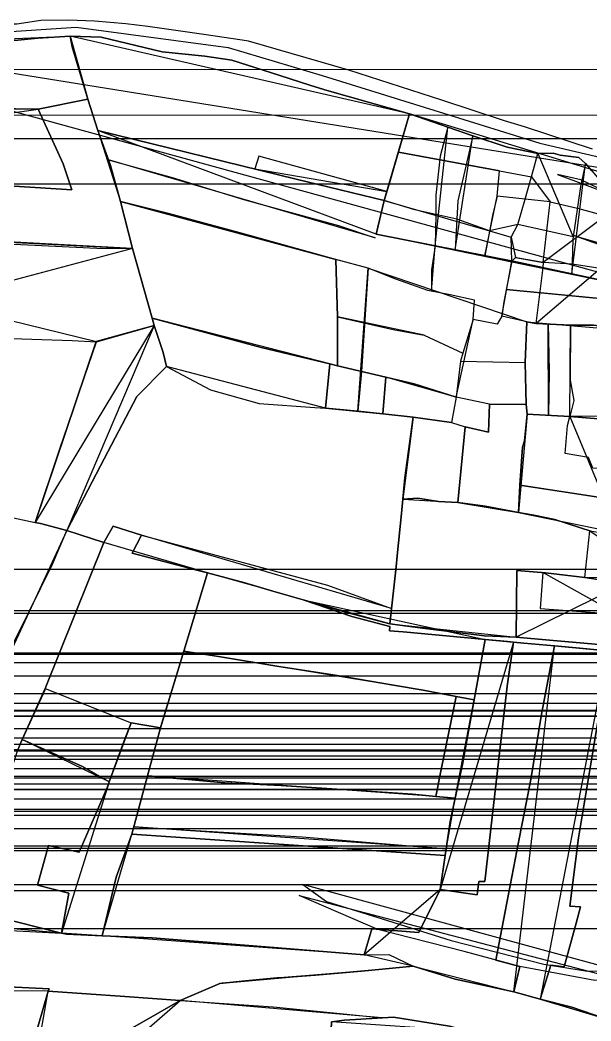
# Model space of a CAD drawing. Extents: x -6790 to 12600, y -1098 to 2171.
# Drawn here: x 418.3 to 516, y 659.3 to 830.6 of the extents above; entities that cross this region are included whole.
import ezdxf

# ---------------------------------------------------------------- set-up
doc = ezdxf.new("R2010")
doc.units = 0

msp = doc.modelspace()

# ---------------------------------------------------------------- linework, layer by layer
for points in [[(373.47, 826.95), (387.23, 826.64), (403.07, 827.71), (427.9, 829.38), (453.86, 825.89), (470, 821.13), (490.73, 814.65), (507.22, 809.5), (516.74, 807.29), (528.13, 802.74), (544.97, 798.32), (553.91, 794.07), (563.49, 787.32), (576.56, 777.3), (589.99, 767.39), (373.47, 826.95)], [(421.36, 815.34), (429.88, 817.08), (427.17, 826), (426.86, 827.86), (421.31, 827.51), (417.89, 827.15), (411.13, 826.89), (404.34, 826.38), (397.15, 825.36), (390.98, 825.11), (384.4, 824.79), (376.31, 824.28), (373.92, 824.46), (371.51, 825.48), (371.46, 825.41), (362.73, 816.19), (373.96, 815.9), (382.23, 816.17), (405.21, 815.45), (421.36, 815.34)], [(421.36, 815.34), (405.21, 815.45), (382.23, 816.17), (373.96, 815.9), (362.73, 816.19), (371.46, 825.41), (371.51, 825.48), (373.92, 824.46), (376.31, 824.28), (384.4, 824.79), (390.98, 825.11), (397.15, 825.36), (404.34, 826.38), (411.13, 826.89), (417.89, 827.15), (421.31, 827.51), (426.86, 827.86), (427.17, 826), (429.88, 817.08), (421.36, 815.34)], [(426.86, 827.86), (421.31, 827.51), (417.89, 827.15), (411.13, 826.89), (404.34, 826.38), (397.15, 825.36), (390.98, 825.11), (384.4, 824.79), (376.31, 824.28), (373.92, 824.46), (371.51, 825.48), (426.86, 827.86)], [(426.86, 827.86), (432.13, 827.67), (442.6, 825.17), (449.89, 824.42), (454.53, 823.76), (462.53, 821.17), (468.01, 819.4), (470.81, 818.55), (484.9, 814.53), (426.86, 827.86)], [(429.88, 817.08), (427.17, 826), (426.86, 827.86), (429.88, 817.08)], [(-7.84, 822.16), (734.7, 822.22), (734.7, -7.9), (-7.84, -7.97), (-7.84, 822.16)], [(421.36, 815.34), (425.68, 805.98), (427.15, 801.52), (410.04, 802.63), (390.63, 803.45), (376.39, 804.05), (352.38, 805.57), (348.88, 801.85), (344.76, 796.72), (337.67, 788.82), (330.25, 780.8), (328.04, 775.78), (344.63, 774.71), (359.97, 773.73), (369.88, 773.44), (379.06, 794.65), (437.54, 791.5), (435.48, 799.53), (433.78, 805.69), (431.58, 811.67), (429.88, 817.08), (421.36, 815.34)], [(352.38, 805.57), (376.39, 804.05), (390.63, 803.45), (410.04, 802.63), (427.15, 801.52), (425.68, 805.98), (421.36, 815.34), (429.88, 817.08), (431.58, 811.67), (433.78, 805.69), (435.48, 799.53), (437.54, 791.5), (378.62, 794.54), (369.88, 773.44), (359.97, 773.73), (344.63, 774.71), (328.04, 775.78), (330.25, 780.8), (337.67, 788.82), (344.76, 796.72), (348.88, 801.85), (352.38, 805.57)], [(421.36, 815.34), (425.68, 805.98), (427.15, 801.52), (410.04, 802.63), (390.63, 803.45), (376.39, 804.05), (352.38, 805.57), (362.73, 816.19), (373.96, 815.9), (382.23, 816.17), (405.21, 815.45), (421.36, 815.34)], [(352.38, 805.57), (362.73, 816.19), (373.96, 815.9), (382.23, 816.17), (405.21, 815.45), (421.36, 815.34), (425.68, 805.98), (427.15, 801.52), (410.04, 802.63), (390.63, 803.45), (376.39, 804.05), (352.38, 805.57)], [(362.73, 816.19), (373.96, 815.9), (382.23, 816.17), (405.21, 815.45), (421.36, 815.34), (362.73, 816.19)], [(593.71, 814.33), (0.06, 814.26), (0.06, -0.07), (593.71, 0), (593.71, 814.33)], [(421.36, 815.34), (425.68, 805.98), (427.15, 801.52), (410.04, 802.63), (390.63, 803.45), (376.39, 804.05), (352.38, 805.57), (421.36, 815.34)], [(484.9, 814.53), (481.49, 802.75), (480.56, 799.73), (484.9, 814.53)], [(484.9, 814.53), (491.5, 812.24), (495.74, 810.76), (501.61, 808.82), (506.86, 807.78), (509.48, 807.81), (510.72, 807.48), (513.87, 807.09), (515.03, 806.07), (516.12, 804.8), (517.11, 803.64), (519.91, 803.26), (525.56, 801.27), (531.1, 800.38), (484.9, 814.53)], [(491.5, 812.24), (490.17, 807.33), (489.42, 800.62), (489.43, 797.32), (489.3, 791.94), (491.5, 812.24)], [(431.58, 811.67), (465.55, 803.39), (480.56, 799.73), (479.2, 793.93), (431.58, 811.67)], [(435.48, 799.53), (433.78, 805.69), (431.58, 811.67), (435.48, 799.53)], [(495.74, 810.76), (493.16, 799.64), (492.73, 791.26), (495.74, 810.76)], [(-7.78, 810.3), (732.41, 810.3), (732.41, -7.78), (-7.78, -7.78), (-7.78, 810.3)], [(481.03, 801.24), (459.16, 807.28), (458.46, 805.12), (481.03, 801.24)], [(483.01, 808), (496.61, 805.5), (500.33, 804.78), (483.01, 808)], [(512.92, 793.47), (503.44, 795.58), (504.69, 799.95), (506.15, 805.04), (506.86, 807.78), (512.92, 793.47)], [(433.43, 806.66), (444.28, 803.64), (456.75, 799.82), (472.78, 795.42), (479.06, 793.31), (433.43, 806.66)], [(515.03, 806.07), (514.18, 802.11), (512.87, 793.09), (512.69, 787.15), (515.03, 806.07)], [(509, 799.5), (504.69, 799.95), (499.9, 800.44), (500.33, 804.78), (505.79, 803.77), (509, 799.5)], [(519.32, 800.78), (515.55, 802.61), (514.26, 803.24), (510.26, 804.15), (519.32, 800.78)], [(593.47, 802.52), (0, 802.52), (0, 0), (593.47, 0), (593.47, 802.52)], [(499.9, 800.44), (499.13, 797.15), (497.83, 790.25), (499.9, 800.44)], [(472.33, 789.61), (455.72, 794.24), (443.65, 797.5), (435.48, 799.53), (472.33, 789.61)], [(472.33, 789.61), (455.72, 794.24), (443.65, 797.5), (435.48, 799.53), (437.54, 791.5), (440.88, 779.56), (459.56, 774.56), (471.26, 771.76), (472.6, 771.44), (472.6, 779.8), (472.33, 789.61)], [(472.33, 789.61), (472.6, 779.8), (472.6, 771.44), (471.26, 771.76), (459.56, 774.56), (440.88, 779.56), (437.54, 791.5), (435.48, 799.53), (443.65, 797.5), (455.72, 794.24), (472.33, 789.61)], [(498.63, 794.52), (493, 796.5), (485.85, 798.13), (480.56, 799.73), (498.63, 794.52)], [(507.77, 789.11), (509, 799.5), (513.64, 798.4), (518.45, 797.11), (507.77, 789.11)], [(344.76, 796.72), (356.72, 796.08), (372.42, 795.24), (379.12, 794.54), (371.51, 777.32), (382.04, 776.89), (390.51, 776.95), (403.82, 776.36), (413.34, 776.19), (427.17, 775.72), (431.34, 775.53), (344.76, 796.72)], [(498.63, 794.52), (502.34, 793.44), (503.44, 795.58), (498.63, 794.52)], [(369.88, 773.44), (367.28, 767.94), (363.63, 760.22), (362.28, 756.41), (390.69, 750.75), (415.02, 745.82), (420.85, 744.61), (431.31, 775.58), (441.23, 778.33), (440.88, 779.56), (437.54, 791.5), (379.06, 794.65), (369.88, 773.44)], [(415.02, 745.82), (420.85, 744.61), (425.11, 757.21), (431.34, 775.53), (441.23, 778.33), (440.88, 779.56), (437.54, 791.5), (378.62, 794.54), (369.88, 773.44), (367.28, 767.94), (363.63, 760.22), (362.28, 756.41), (390.69, 750.75), (415.02, 745.82)], [(369.88, 773.44), (379.06, 794.65), (437.54, 791.5), (369.88, 773.44)], [(369.88, 773.44), (378.62, 794.54), (437.54, 791.5), (369.88, 773.44)], [(379.12, 794.54), (401.8, 792.96), (431.42, 791.55), (437.54, 791.5), (379.12, 794.54)], [(479.2, 793.93), (503.19, 789.2), (525.62, 784.38), (479.2, 793.93)], [(502.34, 793.44), (503.07, 789.96), (502.45, 789.34), (502.34, 793.44)], [(524.1, 790.5), (517.32, 792.2), (512.96, 793.73), (524.1, 790.5)], [(489.3, 791.94), (488.71, 787.85), (488.67, 784.2), (489.3, 791.94)], [(507.77, 789.11), (503.53, 789.87), (503.07, 789.96), (507.77, 789.11)], [(504.97, 778.95), (500.71, 779.91), (499.89, 778.52), (495.83, 779.34), (496.02, 782.64), (491.87, 783.59), (488.04, 784.32), (482.59, 786.27), (477.84, 788.13), (472.33, 789.61), (472.6, 779.8), (482.14, 777.61), (487.41, 776.64), (494.03, 773.6), (493.65, 772.22), (504.72, 771.96), (504.97, 778.95)], [(496.02, 782.64), (491.87, 783.59), (488.04, 784.32), (482.59, 786.27), (477.84, 788.13), (472.33, 789.61), (472.6, 779.8), (482.14, 777.61), (487.41, 776.64), (494.03, 773.6), (493.65, 772.22), (504.72, 771.96), (504.97, 778.95), (500.71, 779.91), (499.89, 778.52), (495.83, 779.34), (496.02, 782.64)], [(502.45, 789.34), (501.04, 782.35), (500.71, 779.91), (502.45, 789.34)], [(517.57, 788.07), (512.74, 788.8), (507.77, 789.11), (507.71, 788.22), (506.51, 778.68), (517.57, 788.07)], [(477.84, 788.13), (476.7, 770.46), (476.1, 763.63), (477.84, 788.13)], [(504.97, 778.95), (500.71, 779.91), (499.89, 778.52), (495.83, 779.34), (496.02, 782.64), (491.87, 783.59), (488.04, 784.32), (482.59, 786.27), (477.84, 788.13), (504.97, 778.95)], [(501.47, 784.48), (509.28, 783.71), (516.85, 782.99), (518.33, 783.27), (525.69, 782.15), (501.47, 784.48)], [(472.6, 779.8), (482.14, 777.61), (487.41, 776.64), (472.6, 779.8)], [(487.41, 776.64), (494.03, 773.6), (493.65, 772.22), (504.72, 771.96), (504.89, 764.78), (498.6, 764.86), (492.93, 766.04), (485.7, 768.32), (480.89, 769.47), (472.6, 771.44), (472.6, 779.8), (482.14, 777.61), (487.41, 776.64)], [(487.41, 776.64), (494.03, 773.6), (493.65, 772.22), (504.72, 771.96), (504.89, 764.78), (498.6, 764.86), (492.93, 766.04), (485.7, 768.32), (480.89, 769.47), (472.6, 771.44), (472.6, 779.8), (482.14, 777.61), (487.41, 776.64)], [(420.85, 744.61), (431.31, 775.58), (441.23, 778.33), (420.85, 744.61)], [(420.85, 744.61), (421.79, 744.4), (426.3, 743.21), (432.07, 754.28), (438.25, 766.16), (443.31, 771.29), (442.76, 773.67), (441.23, 778.33), (431.31, 775.58), (420.85, 744.61)], [(426.3, 743.21), (421.79, 744.4), (420.85, 744.61), (425.11, 757.21), (431.34, 775.53), (441.23, 778.33), (442.76, 773.67), (443.31, 771.29), (438.25, 766.16), (432.07, 754.28), (426.3, 743.21)], [(470.54, 764.18), (471.26, 771.76), (459.56, 774.56), (440.88, 779.56), (441.23, 778.33), (442.76, 773.67), (443.31, 771.29), (438.25, 766.16), (432.07, 754.28), (426.3, 743.21), (432.61, 741.19), (434.2, 743.94), (439.04, 742.41), (437.48, 739.36), (448.27, 736.5), (450.37, 735.95), (456.76, 734.26), (461.54, 732.86), (466.75, 731.34), (474.19, 729.18), (481.55, 727.22), (482.61, 737), (482.8, 738.88), (483.52, 746.15), (483.78, 748.59), (484.11, 752.26), (485.53, 762.65), (480.38, 763.21), (476.1, 763.63), (470.54, 764.18)], [(470.54, 764.18), (476.1, 763.63), (480.38, 763.21), (485.53, 762.65), (484.11, 752.26), (483.78, 748.59), (483.52, 746.15), (482.8, 738.88), (482.61, 737), (481.55, 727.22), (474.19, 729.18), (466.75, 731.34), (461.54, 732.86), (456.76, 734.26), (450.37, 735.95), (448.27, 736.5), (437.48, 739.36), (439.04, 742.41), (434.2, 743.94), (432.61, 741.19), (426.3, 743.21), (432.07, 754.28), (438.25, 766.16), (443.31, 771.29), (442.76, 773.67), (441.23, 778.33), (440.88, 779.56), (459.56, 774.56), (471.26, 771.76), (470.54, 764.18)], [(426.3, 743.21), (432.07, 754.28), (438.25, 766.16), (443.31, 771.29), (442.76, 773.67), (441.23, 778.33), (426.3, 743.21)], [(440.88, 779.56), (459.56, 774.56), (471.26, 771.76), (440.88, 779.56)], [(495.83, 779.34), (494.03, 773.6), (493.65, 772.22), (492.93, 766.04), (495.83, 779.34)], [(512.34, 762.73), (505.07, 763.12), (504.89, 764.78), (504.72, 771.96), (504.97, 778.95), (506.51, 778.68), (512.44, 778.39), (516.4, 778.38), (524.66, 777.37), (527.08, 777.07), (530.19, 769.39), (531.93, 762.82), (522.18, 761.94), (512.34, 762.73)], [(504.97, 778.95), (504.72, 771.96), (504.89, 764.78), (505.07, 763.12), (512.34, 762.73), (522.18, 761.94), (531.93, 762.82), (530.19, 769.39), (527.08, 777.07), (524.66, 777.37), (516.4, 778.38), (512.44, 778.39), (506.51, 778.68), (504.97, 778.95)], [(527.08, 777.07), (524.66, 777.37), (516.4, 778.38), (512.44, 778.39), (506.51, 778.68), (504.97, 778.95), (527.08, 777.07)], [(508.62, 778.58), (508.82, 770.48), (508.7, 762.93), (508.62, 778.58)], [(512.44, 778.39), (512.4, 768.97), (513.02, 765.5), (512.34, 762.73), (512.44, 778.39)], [(443.31, 771.29), (450.89, 767.28), (459.19, 764.95), (468.72, 764.29), (470.54, 764.18), (443.31, 771.29)], [(470.54, 764.18), (471.26, 771.76), (472.6, 771.44), (480.89, 769.47), (480.38, 763.21), (476.1, 763.63), (470.54, 764.18)], [(470.54, 764.18), (476.1, 763.63), (480.38, 763.21), (480.89, 769.47), (472.6, 771.44), (471.26, 771.76), (470.54, 764.18)], [(492.93, 766.04), (492.11, 761.7), (485.53, 762.65), (480.38, 763.21), (480.89, 769.47), (485.7, 768.32), (492.93, 766.04)], [(492.93, 766.04), (492.11, 761.7), (485.53, 762.65), (480.38, 763.21), (480.89, 769.47), (485.7, 768.32), (492.93, 766.04)], [(480.89, 769.47), (485.7, 768.32), (492.93, 766.04), (480.89, 769.47)], [(492.93, 766.04), (492.11, 761.7), (485.53, 762.65), (484.11, 752.26), (483.78, 748.59), (486.34, 748.73), (489.86, 748.2), (493.17, 748.03), (494.47, 760.96), (498.42, 760.08), (498.6, 764.86), (492.93, 766.04)], [(492.11, 761.7), (494.47, 760.96), (498.42, 760.08), (498.6, 764.86), (492.93, 766.04), (492.11, 761.7)], [(494.47, 760.96), (498.42, 760.08), (498.6, 764.86), (504.89, 764.78), (505.07, 763.12), (504.61, 758.57), (504.24, 757.5), (503.81, 750.99), (503.56, 746.3), (497.89, 747.39), (493.17, 748.03), (494.47, 760.96)], [(498.6, 764.86), (498.42, 760.08), (494.47, 760.96), (493.17, 748.03), (497.89, 747.39), (503.56, 746.3), (503.81, 750.99), (504.24, 757.5), (504.61, 758.57), (505.07, 763.12), (504.89, 764.78), (498.6, 764.86)], [(480.38, 763.21), (476.1, 763.63), (470.54, 764.18), (480.38, 763.21)], [(483.78, 748.59), (484.11, 752.26), (485.53, 762.65), (483.78, 748.59)], [(494.47, 760.96), (493.17, 748.03), (489.86, 748.2), (486.34, 748.73), (483.78, 748.59), (484.11, 752.26), (485.53, 762.65), (492.11, 761.7), (494.47, 760.96)], [(503.56, 746.3), (503.81, 750.99), (504.24, 757.5), (504.61, 758.57), (505.07, 763.12), (503.56, 746.3)], [(518.58, 747.78), (518.69, 748.95), (519.02, 750.39), (519.66, 753.65), (516.31, 753.88), (515.53, 755.7), (511.54, 756.4), (511.95, 761.2), (512.34, 762.73), (518.58, 747.78)], [(512.34, 762.73), (522.18, 761.94), (531.93, 762.82), (512.34, 762.73)], [(503.81, 750.99), (513.56, 749.5), (518.67, 748.72), (503.81, 750.99)], [(481.55, 727.22), (482.61, 737), (482.8, 738.88), (483.52, 746.15), (483.78, 748.59), (481.55, 727.22)], [(493.17, 748.03), (489.86, 748.2), (486.34, 748.73), (483.78, 748.59), (493.17, 748.03)], [(503.56, 746.3), (497.89, 747.39), (493.17, 748.03), (503.56, 746.3)], [(403.72, 712.17), (407.14, 721.94), (408.68, 727.76), (411.7, 737.48), (415.02, 745.82), (420.85, 744.61), (421.79, 744.4), (426.3, 743.21), (432.61, 741.19), (425.15, 722.59), (422.6, 716.18), (422.49, 715.9), (418.64, 707.46), (417.9, 705.65), (408.94, 705.92), (402.81, 704.65), (400.98, 704.27), (400.77, 704.2), (403.3, 710.94), (403.72, 712.17)], [(415.02, 745.82), (420.85, 744.61), (421.79, 744.4), (426.3, 743.21), (432.61, 741.19), (425.15, 722.59), (422.6, 716.18), (422.49, 715.9), (418.64, 707.46), (417.9, 705.65), (408.94, 705.92), (402.81, 704.65), (400.98, 704.27), (400.77, 704.2), (403.3, 710.94), (403.72, 712.17), (407.14, 721.94), (408.68, 727.76), (411.7, 737.48), (415.02, 745.82)], [(535.13, 739.83), (530.52, 740.82), (527.12, 741.4), (523.2, 741.91), (516.14, 743.08), (509.76, 745.09), (506.18, 745.84), (503.56, 746.3), (535.13, 739.83)], [(420.85, 744.61), (421.79, 744.4), (426.3, 743.21), (420.85, 744.61)], [(437.27, 710.3), (442.3, 709.43), (442.37, 709.68), (446.3, 722.56), (450.37, 735.95), (448.27, 736.5), (437.48, 739.36), (439.04, 742.41), (434.2, 743.94), (432.61, 741.19), (425.15, 722.59), (422.6, 716.18), (437.27, 710.3)], [(437.27, 710.3), (442.3, 709.43), (442.37, 709.68), (446.3, 722.56), (450.37, 735.95), (448.27, 736.5), (437.48, 739.36), (439.04, 742.41), (434.2, 743.94), (432.61, 741.19), (425.15, 722.59), (422.6, 716.18), (437.27, 710.3)], [(432.61, 741.19), (434.2, 743.94), (439.04, 742.41), (437.48, 739.36), (448.27, 736.5), (450.37, 735.95), (432.61, 741.19)], [(408.94, 705.92), (412.1, 712.94), (416.19, 722.02), (419.85, 729.38), (423.85, 737.45), (426.3, 743.21), (408.94, 705.92)], [(439.04, 742.41), (470.91, 733.84), (481.83, 729.85), (439.04, 742.41)], [(529.51, 734), (520.71, 735.1), (514.9, 735.15), (515.77, 743.19), (529.51, 734)], [(432.61, 741.19), (425.15, 722.59), (422.6, 716.18), (432.61, 741.19)], [(-7.08, 736.63), (1089.28, 736.63), (1089.28, -7.08), (-7.08, -7.08), (-7.08, 736.63)], [(446.3, 722.56), (452.21, 721.65), (462.58, 719.93), (472.19, 718.46), (482.18, 716.72), (487.26, 715.87), (492.9, 714.82), (496, 714.24), (497.89, 724.57), (494.28, 724.9), (483.86, 725.85), (481.5, 726.07), (481.54, 726.77), (475.06, 728.51), (466.75, 731.34), (461.54, 732.86), (456.76, 734.26), (450.37, 735.95), (446.3, 722.56)], [(496, 714.24), (492.9, 714.82), (487.26, 715.87), (482.18, 716.72), (472.19, 718.46), (462.58, 719.93), (452.21, 721.65), (446.3, 722.56), (450.37, 735.95), (456.76, 734.26), (461.54, 732.86), (466.75, 731.34), (475.06, 728.51), (481.54, 726.77), (481.5, 726.07), (483.86, 725.85), (494.28, 724.9), (497.89, 724.57), (496, 714.24)], [(450.37, 735.95), (456.76, 734.26), (461.54, 732.86), (450.37, 735.95)], [(503.17, 724.94), (503.26, 736.38), (508.19, 736), (514.9, 735.15), (521.77, 734.14), (503.17, 724.94)], [(521.77, 734.14), (520.53, 728.92), (521.76, 728.61), (520.64, 723.45), (508.89, 724.47), (503.17, 724.94), (503.26, 736.38), (508.19, 736), (514.9, 735.15), (521.77, 734.14)], [(520.64, 723.45), (508.89, 724.47), (503.17, 724.94), (503.26, 736.38), (508.19, 736), (514.9, 735.15), (521.77, 734.14), (520.53, 728.92), (521.76, 728.61), (520.64, 723.45)], [(507.75, 736.03), (507.26, 729.85), (520.53, 728.92), (507.75, 736.03)], [(466.75, 731.34), (474.19, 729.18), (481.55, 727.22), (466.75, 731.34)], [(497.89, 724.57), (494.28, 724.9), (483.86, 725.85), (481.5, 726.07), (481.54, 726.77), (475.06, 728.51), (466.75, 731.34), (497.89, 724.57)], [(-7, 729.06), (1082.8, 729.06), (1082.8, -7), (-7, -7), (-7, 729.06)], [(962.98, 0), (0, 0), (0, 729.55), (962.98, 729.55), (1082.21, 729.55), (1082.21, 684.35), (1082.21, 647.53), (1082.21, 629.33), (1082.21, 621.61), (1082.21, 608.99), (1082.21, 143.11), (1082.21, 79.56), (1082.21, 36.87), (1082.21, 0), (962.98, 0)], [(503.17, 724.94), (497.74, 725.21), (487.6, 726.45), (481.55, 727.22), (503.17, 724.94)], [(520.64, 723.45), (508.89, 724.47), (503.17, 724.94), (520.64, 723.45)], [(490.16, 681.78), (486.49, 674.39), (478.46, 675.03), (477.18, 670.61), (477.63, 670.57), (481.39, 670.62), (485.54, 668.62), (492.74, 666.44), (502.75, 664.26), (503.8, 668.57), (499.69, 669.69), (501.3, 678.01), (503.59, 689.86), (505.67, 700.6), (507.49, 711.81), (509.74, 723.48), (504.47, 723.96), (502.69, 724.13), (501.65, 716.6), (500.22, 704.15), (499.06, 694.14), (497.79, 683.11), (496.78, 683.15), (496.47, 680.86), (490.16, 681.78)], [(485.54, 668.62), (492.74, 666.44), (502.75, 664.26), (503.8, 668.57), (499.69, 669.69), (501.3, 678.01), (503.59, 689.86), (505.67, 700.6), (507.49, 711.81), (509.74, 723.48), (504.47, 723.96), (502.69, 724.13), (501.65, 716.6), (500.22, 704.15), (499.06, 694.14), (497.79, 683.11), (496.78, 683.15), (496.47, 680.86), (490.16, 681.78), (486.49, 674.39), (478.46, 675.03), (477.18, 670.61), (477.63, 670.57), (481.39, 670.62), (485.54, 668.62)], [(497.89, 724.57), (501.71, 724.22), (502.69, 724.13), (501.65, 716.6), (500.22, 704.15), (499.06, 694.14), (497.79, 683.11), (496.78, 683.15), (496.47, 680.86), (490.16, 681.78), (491.02, 687.6), (491.88, 693.41), (492.74, 697.42), (493.96, 703.15), (496, 714.24), (497.89, 724.57)], [(497.89, 724.57), (496, 714.24), (493.96, 703.15), (492.74, 697.42), (491.88, 693.41), (491.02, 687.6), (490.16, 681.78), (496.47, 680.86), (496.78, 683.15), (497.79, 683.11), (499.06, 694.14), (500.22, 704.15), (501.65, 716.6), (502.69, 724.13), (501.71, 724.22), (497.89, 724.57)], [(490.16, 681.78), (496.47, 680.86), (496.78, 683.15), (497.79, 683.11), (499.06, 694.14), (500.22, 704.15), (501.65, 716.6), (502.69, 724.13), (490.16, 681.78)], [(502.69, 724.13), (501.71, 724.22), (497.89, 724.57), (502.69, 724.13)], [(509.74, 723.48), (507.49, 711.81), (505.67, 700.6), (503.59, 689.86), (501.3, 678.01), (499.69, 669.69), (503.8, 668.57), (502.75, 664.26), (509.74, 723.48)], [(509.74, 723.48), (514.05, 723.09), (518.82, 722.65), (518.4, 718.13), (516.33, 705.65), (513.84, 690.59), (512.35, 678.9), (514.17, 678.82), (513.42, 676.03), (511.4, 668.54), (509.1, 668.79), (507.27, 662.98), (502.75, 664.26), (503.8, 668.57), (499.69, 669.69), (501.3, 678.01), (503.59, 689.86), (505.67, 700.6), (507.49, 711.81), (509.74, 723.48)], [(509.74, 723.48), (514.05, 723.09), (518.82, 722.65), (518.4, 718.13), (516.33, 705.65), (513.84, 690.59), (512.35, 678.9), (514.17, 678.82), (513.42, 676.03), (511.4, 668.54), (509.1, 668.79), (507.27, 662.98), (502.75, 664.26), (503.8, 668.57), (499.69, 669.69), (501.3, 678.01), (503.59, 689.86), (505.67, 700.6), (507.49, 711.81), (509.74, 723.48)], [(509.74, 723.48), (504.47, 723.96), (502.69, 724.13), (509.74, 723.48)], [(518.82, 722.65), (514.05, 723.09), (509.74, 723.48), (518.82, 722.65)], [(-6.94, 722.27), (1075.52, 722.27), (1075.52, -6.94), (-6.94, -6.94), (-6.94, 722.27)], [(-6.94, 722.27), (1075.52, 722.27), (1075.52, -6.94), (-6.94, -6.94), (-6.94, 722.27)], [(935.17, 0), (0, 0), (0, 722.06), (957.79, 722.06), (1075.8, 722.06), (1075.8, 677.32), (935.17, 0)], [(446.3, 722.56), (442.37, 709.68), (442.3, 709.43), (440.08, 701.21), (453.31, 700.04), (462.96, 699.59), (475.94, 698.71), (485.44, 698.06), (489.41, 697.71), (490.35, 702.32), (492.9, 714.82), (487.26, 715.87), (482.18, 716.72), (472.19, 718.46), (462.58, 719.93), (452.21, 721.65), (446.3, 722.56)], [(440.08, 701.21), (453.31, 700.04), (462.96, 699.59), (475.94, 698.71), (485.44, 698.06), (489.41, 697.71), (490.35, 702.32), (492.9, 714.82), (487.26, 715.87), (482.18, 716.72), (472.19, 718.46), (462.58, 719.93), (452.21, 721.65), (446.3, 722.56), (442.37, 709.68), (442.3, 709.43), (440.08, 701.21)], [(442.3, 709.43), (442.37, 709.68), (446.3, 722.56), (442.3, 709.43)], [(446.3, 722.56), (452.21, 721.65), (462.58, 719.93), (472.19, 718.46), (482.18, 716.72), (487.26, 715.87), (446.3, 722.56)], [(507.27, 662.98), (509.1, 668.79), (511.4, 668.54), (513.42, 676.03), (514.17, 678.82), (512.35, 678.9), (513.84, 690.59), (516.33, 705.65), (518.4, 718.13), (518.82, 722.65), (507.27, 662.98)], [(-6.92, 720.6), (1085.66, 720.6), (1085.66, -6.92), (-6.92, -6.92), (-6.92, 720.6)], [(-6.9, 718.36), (1069.9, 718.36), (1069.9, -6.9), (-6.9, -6.9), (-6.9, 718.36)], [(951.67, 0), (0, 0), (0, 715.33), (951.67, 715.33), (1068.58, 715.33), (1068.58, 671.01), (1068.58, 634.91), (1068.58, 617.06), (1068.58, 609.49), (1068.58, 597.12), (1068.58, 140.32), (1068.58, 78.01), (1068.58, 36.15), (1068.58, 0), (951.67, 0)], [(951.67, 0), (0, 0), (0, 715.33), (951.67, 715.33), (1068.58, 715.33), (1068.58, 671.01), (1068.58, 634.91), (1068.58, 617.06), (1068.58, 609.49), (1068.58, 597.12), (1068.58, 140.32), (1068.58, 78.01), (1068.58, 36.15), (1068.58, 0), (951.67, 0)], [(422.6, 716.18), (422.49, 715.9), (418.64, 707.46), (422.6, 716.18)], [(437.27, 710.3), (436.12, 707.2), (433.54, 700.2), (428.98, 702.8), (418.64, 707.46), (422.49, 715.9), (422.6, 716.18), (437.27, 710.3)], [(437.27, 710.3), (436.12, 707.2), (433.54, 700.2), (428.98, 702.8), (418.64, 707.46), (422.49, 715.9), (422.6, 716.18), (437.27, 710.3)], [(492.9, 714.82), (490.35, 702.32), (489.41, 697.71), (492.9, 714.82)], [(489.41, 697.71), (492.74, 697.42), (493.96, 703.15), (496, 714.24), (492.9, 714.82), (490.35, 702.32), (489.41, 697.71)], [(492.74, 697.42), (489.41, 697.71), (490.35, 702.32), (492.9, 714.82), (496, 714.24), (493.96, 703.15), (492.74, 697.42)], [(962.1, 0), (0, 0), (0, 713.68), (962.1, 713.68), (1078.73, 713.68), (1078.73, 669.46), (1078.73, 633.44), (1078.73, 615.64), (1078.73, 608.09), (1078.73, 595.74), (1078.73, 140), (1078.73, 77.83), (1078.73, 36.07), (1078.73, 0), (962.1, 0)], [(496, 714.24), (493.96, 703.15), (492.74, 697.42), (496, 714.24)], [(-6.84, 712.46), (1069.85, 712.46), (1069.85, -6.84), (-6.84, -6.84), (-6.84, 712.46)], [(-6.84, 712.33), (1068.74, 712.33), (1068.74, -6.84), (-6.84, -6.84), (-6.84, 712.33)], [(-6.84, 712.33), (1077.89, 712.33), (1077.89, -6.84), (-6.84, -6.84), (-6.84, 712.33)], [(-6.84, 711.5), (1057.72, 711.5), (1057.72, -6.84), (-6.84, -6.84), (-6.84, 711.5)], [(946.73, 0), (0, 0), (0, 711.46), (946.73, 711.46), (1063, 711.46), (1063, 667.37), (1063, 631.47), (1063, 613.72), (1063, 606.19), (1063, 593.88), (1063, 139.56), (1063, 77.59), (1063, 35.96), (1063, 0), (946.73, 0)], [(437.27, 710.3), (436.12, 707.2), (433.54, 700.2), (433.23, 699.36), (428.39, 688.15), (423.14, 689.3), (421.24, 682.51), (426.63, 681.14), (425.35, 674.32), (426.22, 674.11), (432.34, 673.86), (434.74, 683.87), (437.39, 691.22), (440.08, 701.21), (442.3, 709.43), (437.27, 710.3)], [(442.3, 709.43), (440.08, 701.21), (437.39, 691.22), (434.74, 683.87), (432.34, 673.86), (426.22, 674.11), (425.35, 674.32), (426.63, 681.14), (421.24, 682.51), (423.14, 689.3), (428.39, 688.15), (433.23, 699.36), (433.54, 700.2), (436.12, 707.2), (437.27, 710.3), (442.3, 709.43)], [(433.54, 700.2), (436.12, 707.2), (437.27, 710.3), (433.54, 700.2)], [(-6.81, 709.32), (1070.67, 709.32), (1070.67, -6.81), (-6.81, -6.81), (-6.81, 709.32)], [(-6.8, 707.71), (1080, 707.71), (1080, -6.8), (-6.8, -6.8), (-6.8, 707.71)], [(-6.79, 706.62), (1064.98, 706.62), (1064.98, -6.79), (-6.79, -6.79), (-6.79, 706.62)], [(433.54, 700.2), (433.23, 699.36), (428.39, 688.15), (423.14, 689.3), (421.24, 682.51), (426.63, 681.14), (425.35, 674.32), (413.96, 677.12), (409.15, 679.26), (412.45, 688.95), (417.9, 705.65), (418.64, 707.46), (428.98, 702.8), (433.54, 700.2)], [(418.64, 707.46), (428.98, 702.8), (433.54, 700.2), (433.23, 699.36), (428.39, 688.15), (423.14, 689.3), (421.24, 682.51), (426.63, 681.14), (425.35, 674.32), (413.96, 677.12), (409.15, 679.26), (412.45, 688.95), (417.9, 705.65), (418.64, 707.46)], [(418.64, 707.46), (428.98, 702.8), (433.54, 700.2), (418.64, 707.46)], [(-6.78, 705.66), (1074.19, 705.66), (1074.19, -6.78), (-6.78, -6.78), (-6.78, 705.66)], [(947.69, 0), (0, 0), (0, 705.61), (947.69, 705.61), (1063, 705.61), (1063, 661.89), (1063, 626.28), (1063, 608.68), (1063, 601.22), (1063, 589.01), (1063, 138.42), (1063, 76.95), (1063, 35.66), (1063, 0), (947.69, 0)], [(946.6, 0), (0, 0), (0, 705.49), (946.6, 705.49), (1061.9, 705.49), (1061.9, 661.78), (1061.9, 626.17), (1061.9, 608.57), (1061.9, 601.11), (1061.9, 588.9), (1061.9, 138.39), (1061.9, 76.94), (1061.9, 35.66), (1061.9, 0), (946.6, 0)], [(955.75, 0), (0, 0), (0, 705.49), (955.75, 705.49), (1071.04, 705.49), (1071.04, 661.78), (1071.04, 626.17), (1071.04, 608.57), (1071.04, 601.11), (1071.04, 588.9), (1071.04, 138.39), (1071.04, 76.94), (1071.04, 35.66), (1071.04, 0), (955.75, 0)], [(935.72, 0), (0, 0), (0, 704.66), (935.72, 704.66), (1050.88, 704.66), (1050.88, 661), (1050.88, 625.44), (1050.88, 607.86), (1050.88, 600.41), (1050.88, 588.21), (1050.88, 138.23), (1050.88, 76.85), (1050.88, 35.61), (1050.88, 0), (935.72, 0)], [(-6.76, 704.06), (1073.61, 704.06), (1073.61, -6.76), (-6.76, -6.76), (-6.76, 704.06)], [(-6.74, 701.17), (1064.32, 701.17), (1064.32, -6.74), (-6.74, -6.74), (-6.74, 701.17)], [(949.05, 0), (0, 0), (0, 702.5), (949.05, 702.5), (1063.86, 702.5), (1063.86, 658.98), (1063.86, 623.52), (1063.86, 605.99), (1063.86, 598.57), (1063.86, 586.41), (1063.86, 137.81), (1063.86, 76.61), (1063.86, 35.51), (1063.86, 0), (949.05, 0)], [(958.65, 0), (0, 0), (0, 700.91), (958.65, 700.91), (1073.2, 700.91), (1073.2, 657.49), (1073.2, 622.11), (1073.2, 604.63), (1073.2, 597.21), (1073.2, 585.09), (1073.2, 137.49), (1073.2, 76.44), (1073.2, 35.43), (1073.2, 0), (958.65, 0)], [(437.39, 691.22), (440.08, 701.21), (453.31, 700.04), (462.96, 699.59), (475.94, 698.71), (485.44, 698.06), (489.41, 697.71), (492.74, 697.42), (491.88, 693.41), (491.02, 687.6), (470.94, 688.95), (444.07, 690.77), (437.39, 691.22)], [(437.39, 691.22), (444.07, 690.77), (470.94, 688.95), (491.02, 687.6), (491.88, 693.41), (492.74, 697.42), (489.41, 697.71), (485.44, 698.06), (475.94, 698.71), (462.96, 699.59), (453.31, 700.04), (440.08, 701.21), (437.39, 691.22)], [(440.08, 701.21), (453.31, 700.04), (462.96, 699.59), (475.94, 698.71), (485.44, 698.06), (489.41, 697.71), (440.08, 701.21)], [(943.82, 0), (0, 0), (0, 699.83), (943.82, 699.83), (1058.2, 699.83), (1058.2, 656.47), (1058.2, 621.15), (1058.2, 603.69), (1058.2, 596.29), (1058.2, 584.18), (1058.2, 137.28), (1058.2, 76.32), (1058.2, 35.37), (1058.2, 0), (943.82, 0)], [(425.35, 674.32), (426.63, 681.14), (421.24, 682.51), (423.14, 689.3), (428.39, 688.15), (433.23, 699.36), (433.54, 700.2), (425.35, 674.32)], [(-6.71, 698.93), (1023.67, 698.93), (1023.67, -6.71), (-6.71, -6.71), (-6.71, 698.93)], [(953.19, 0), (0, 0), (0, 698.88), (953.19, 698.88), (1067.41, 698.88), (1067.41, 655.58), (1067.41, 620.31), (1067.41, 602.87), (1067.41, 595.48), (1067.41, 583.39), (1067.41, 137.1), (1067.41, 76.22), (1067.41, 35.32), (1067.41, 0), (953.19, 0)], [(492.74, 697.42), (491.88, 693.41), (491.02, 687.6), (492.74, 697.42)], [(952.89, 0), (0, 0), (0, 697.29), (952.89, 697.29), (1066.84, 697.29), (1066.84, 654.09), (1066.84, 618.9), (1066.84, 601.5), (1066.84, 594.13), (1066.84, 582.06), (1066.84, 136.78), (1066.84, 76.05), (1066.84, 35.24), (1066.84, 0), (952.89, 0)], [(-6.68, 695.53), (1050.8, 695.53), (1050.8, -6.68), (-6.68, -6.68), (-6.68, 695.53)], [(-6.68, 695.15), (1058.21, 695.15), (1058.21, -6.68), (-6.68, -6.68), (-6.68, 695.15)], [(944.1, 694.44), (0, 694.44), (0, 0), (944.1, 0), (944.1, 694.44)], [(437.73, 692.49), (466.56, 690.76), (491.19, 688.75), (437.73, 692.49)], [(903.83, 0), (0, 0), (0, 692.21), (903.83, 692.21), (1016.96, 692.21), (1016.96, 649.33), (1016.96, 614.39), (1016.96, 597.12), (1016.96, 589.8), (1016.96, 577.82), (1016.96, 135.79), (1016.96, 75.49), (1016.96, 34.99), (1016.96, 0), (903.83, 0)], [(437.39, 691.22), (434.74, 683.87), (432.34, 673.86), (437.39, 691.22)], [(437.39, 691.22), (444.07, 690.77), (470.94, 688.95), (491.02, 687.6), (490.16, 681.78), (486.49, 674.39), (478.46, 675.03), (477.18, 670.61), (460.3, 671.96), (440.87, 673.51), (432.34, 673.86), (434.74, 683.87), (437.39, 691.22)], [(432.34, 673.86), (434.74, 683.87), (437.39, 691.22), (444.07, 690.77), (470.94, 688.95), (491.02, 687.6), (490.16, 681.78), (486.49, 674.39), (478.46, 675.03), (477.18, 670.61), (460.3, 671.96), (440.87, 673.51), (432.34, 673.86)], [(491.02, 687.6), (470.94, 688.95), (444.07, 690.77), (437.39, 691.22), (491.02, 687.6)], [(-6.62, 689.25), (1050.92, 689.25), (1050.92, -6.62), (-6.62, -6.62), (-6.62, 689.25)], [(931.54, 0), (0, 0), (0, 688.85), (931.54, 688.85), (1044.12, 688.85), (1044.12, 646.17), (1044.12, 611.4), (1044.12, 594.22), (1044.12, 586.93), (1044.12, 575.01), (1044.12, 135.13), (1044.12, 75.12), (1044.12, 34.82), (1044.12, 0), (931.54, 0)], [(939.02, 0), (0, 0), (0, 688.47), (939.02, 688.47), (1051.54, 688.47), (1051.54, 645.81), (1051.54, 611.07), (1051.54, 593.89), (1051.54, 586.61), (1051.54, 574.7), (1051.54, 135.05), (1051.54, 75.08), (1051.54, 34.8), (1051.54, 0), (939.02, 0)], [(932.74, 0), (0, 0), (0, 682.63), (932.74, 682.63), (1044.3, 682.63), (1044.3, 640.33), (1044.3, 605.88), (1044.3, 588.85), (1044.3, 581.63), (1044.3, 569.82), (1044.3, 133.91), (1044.3, 74.45), (1044.3, 34.5), (1044.3, 0), (932.74, 0)], [(466.66, 682.61), (470.74, 679.74), (481.17, 676.44), (492.02, 673.01), (507.89, 668.97), (515.01, 667.83), (521.18, 667.76), (466.66, 682.61)], [(-6.55, 681.62), (1064.05, 681.62), (1064.05, -6.55), (-6.55, -6.55), (-6.55, 681.62)], [(520.81, 666.42), (516.65, 666.21), (503.8, 668.57), (494.3, 671.16), (479.52, 674.94), (466.06, 680.76), (520.81, 666.42)], [(477.18, 670.61), (478.46, 675.03), (486.49, 674.39), (490.16, 681.78), (477.18, 670.61)], [(413.3, 675.39), (414.4, 674.87), (425.35, 674.32), (413.3, 675.39)], [(947.17, 0), (0, 0), (0, 675.07), (947.17, 675.07), (1057.5, 675.07), (1057.5, 633.24), (1057.5, 599.17), (1057.5, 582.33), (1057.5, 575.19), (1057.5, 563.51), (1057.5, 132.42), (1057.5, 73.62), (1057.5, 34.12), (1057.5, 0), (947.17, 0)], [(425.35, 674.32), (426.22, 674.11), (432.34, 673.86), (425.35, 674.32)], [(432.34, 673.86), (440.87, 673.51), (460.3, 671.96), (477.18, 670.61), (432.34, 673.86)], [(477.18, 670.61), (477.63, 670.57), (481.39, 670.62), (485.54, 668.62), (477.18, 670.61)], [(485.53, 668.62), (476.73, 667.79), (468.49, 667.09), (462.65, 666.67), (455.41, 665.98), (452.87, 665.74), (485.53, 668.62)], [(502.75, 664.26), (492.74, 666.44), (485.54, 668.62), (502.75, 664.26)], [(423.11, 664.34), (423.23, 664.75), (409.28, 665.45), (408.91, 664.49), (402.77, 648.53), (399.76, 641.25), (399.03, 639.49), (407.1, 636.29), (413.43, 633.79), (418.72, 639.26), (416.22, 641.8), (418.82, 649.55), (423.11, 664.34)], [(409.28, 665.45), (423.23, 664.75), (423.11, 664.34), (418.82, 649.55), (416.22, 641.8), (418.72, 639.26), (413.43, 633.79), (407.1, 636.29), (399.03, 639.49), (399.76, 641.25), (402.77, 648.53), (408.91, 664.49), (409.28, 665.45)], [(408.91, 664.49), (409.28, 665.45), (423.23, 664.75), (423.11, 664.34), (408.91, 664.49)], [(423.11, 664.34), (418.82, 649.55), (416.22, 641.8), (418.72, 639.26), (423.11, 664.34)], [(423.11, 664.34), (436.21, 663.43), (445.67, 662.77), (438.72, 658.79), (431.44, 654.66), (427.13, 649.02), (421.23, 642.27), (418.72, 639.26), (416.22, 641.8), (418.82, 649.55), (423.11, 664.34)], [(423.11, 664.34), (418.82, 649.55), (416.22, 641.8), (418.72, 639.26), (421.23, 642.27), (427.13, 649.02), (431.44, 654.66), (438.72, 658.79), (445.67, 662.77), (436.21, 663.43), (423.11, 664.34)], [(423.11, 664.34), (436.21, 663.43), (445.67, 662.77), (423.11, 664.34)], [(445.67, 662.77), (438.72, 658.79), (431.44, 654.66), (427.13, 649.02), (421.23, 642.27), (418.72, 639.26), (445.67, 662.77)], [(445.67, 662.77), (461.57, 661.66), (473.64, 660.51), (480.22, 659.82), (445.67, 662.77)], [(518.36, 659.7), (512.67, 661.63), (507.27, 662.98), (518.36, 659.7)], [(494.34, 628.81), (494.61, 639.34), (494.67, 649.38), (495, 657.52), (491.77, 658.38), (482.2, 659.94), (473.78, 659.41), (471.55, 659.11), (471.35, 653.73), (471.43, 644.8), (471.54, 632.47), (471.36, 620.22), (477.21, 620.66), (479.59, 620.1), (494.22, 624.26), (494.34, 628.81)], [(494.34, 628.81), (494.22, 624.26), (479.59, 620.1), (477.21, 620.66), (471.36, 620.22), (471.54, 632.47), (471.43, 644.8), (471.35, 653.73), (471.55, 659.11), (473.78, 659.41), (482.2, 659.94), (491.77, 658.38), (495, 657.52), (494.67, 649.38), (494.61, 639.34), (494.34, 628.81)], [(471.55, 659.11), (473.78, 659.41), (482.2, 659.94), (491.77, 658.38), (495, 657.52), (471.55, 659.11)]]:
    msp.add_lwpolyline(points, close=True)
for points in [[(516.22, 808.48), (504.59, 812.34), (501.19, 813.35), (490.43, 816.88), (474.54, 822.03), (457.37, 827), (456.29, 827.16), (449.74, 828.15), (440.14, 829.48), (436.39, 829.95), (431.03, 830.43), (426.54, 830.61), (421.81, 830.53), (417.73, 829.9), (416.43, 829.88), (413.36, 829.83), (409.31, 829.62), (403.26, 829.2), (395.88, 828.89), (388.22, 828.2), (385.23, 828.02), (380.98, 828.11), (373.83, 828.5), (533.08, 802.87)], [(516.22, 808.48), (504.59, 812.34), (501.19, 813.35), (490.43, 816.88), (474.54, 822.03), (457.37, 827), (456.29, 827.16), (449.74, 828.15), (440.14, 829.48), (436.39, 829.95), (431.03, 830.43), (426.54, 830.61), (421.81, 830.53), (417.73, 829.9)], [(516.22, 808.48), (504.59, 812.34), (501.19, 813.35), (490.43, 816.88), (474.54, 822.03), (457.37, 827), (456.29, 827.16), (449.74, 828.15), (440.14, 829.48), (436.39, 829.95), (431.03, 830.43), (426.54, 830.61), (421.81, 830.53), (417.73, 829.9)], [(417.89, 827.15), (421.31, 827.51), (426.86, 827.86), (432.13, 827.67), (442.6, 825.17), (449.89, 824.42), (454.53, 823.76), (462.53, 821.17), (468.01, 819.4), (470.81, 818.55), (484.9, 814.53), (491.5, 812.24), (495.74, 810.76), (501.61, 808.82), (506.86, 807.78), (509.48, 807.81), (510.72, 807.48), (513.87, 807.09), (515.03, 806.07), (516.12, 804.8)], [(417.89, 827.15), (421.31, 827.51), (426.86, 827.86), (432.13, 827.67), (442.6, 825.17), (449.89, 824.42), (454.53, 823.76), (462.53, 821.17), (468.01, 819.4), (470.81, 818.55), (484.9, 814.53), (491.5, 812.24), (495.74, 810.76), (501.61, 808.82), (506.86, 807.78), (509.48, 807.81), (510.72, 807.48), (513.87, 807.09), (515.03, 806.07), (516.12, 804.8)], [(525.62, 784.38), (503.19, 789.2), (479.2, 793.93), (479.2, 793.93), (480.56, 799.73), (465.55, 803.39), (431.58, 811.67), (429.88, 817.08), (427.17, 826), (426.86, 827.86), (432.13, 827.67), (442.6, 825.17), (449.89, 824.42), (454.53, 823.76), (462.53, 821.17), (468.01, 819.4), (470.81, 818.55), (484.9, 814.53), (491.5, 812.24), (495.74, 810.76), (501.61, 808.82), (506.86, 807.78), (509.48, 807.81), (510.72, 807.48), (513.87, 807.09), (515.03, 806.07), (516.12, 804.8)], [(516.12, 804.8), (515.03, 806.07), (513.87, 807.09), (510.72, 807.48), (509.48, 807.81), (506.86, 807.78), (501.61, 808.82), (495.74, 810.76), (491.5, 812.24), (484.9, 814.53), (470.81, 818.55), (468.01, 819.4), (462.53, 821.17), (454.53, 823.76), (449.89, 824.42), (442.6, 825.17), (432.13, 827.67), (426.86, 827.86), (427.17, 826), (429.88, 817.08), (431.58, 811.67), (465.55, 803.39), (480.56, 799.73), (479.2, 793.93), (503.19, 789.2), (525.62, 784.38)], [(516.4, 778.38), (512.44, 778.39), (506.51, 778.68), (504.97, 778.95), (500.71, 779.91), (499.89, 778.52), (495.83, 779.34), (496.02, 782.64), (491.87, 783.59), (488.04, 784.32), (482.59, 786.27), (477.84, 788.13), (472.33, 789.61), (455.72, 794.24), (443.65, 797.5), (435.48, 799.53), (433.78, 805.69), (431.58, 811.67), (465.55, 803.39), (480.56, 799.73), (479.2, 793.93), (479.2, 793.93), (503.19, 789.2), (525.62, 784.38)], [(516.4, 778.38), (512.44, 778.39), (506.51, 778.68), (504.97, 778.95), (500.71, 779.91), (499.89, 778.52), (495.83, 779.34), (496.02, 782.64), (491.87, 783.59), (488.04, 784.32), (482.59, 786.27), (477.84, 788.13), (472.33, 789.61), (455.72, 794.24), (443.65, 797.5), (435.48, 799.53), (433.78, 805.69), (431.58, 811.67), (465.55, 803.39), (480.56, 799.73), (479.2, 793.93), (479.2, 793.93), (503.19, 789.2), (525.62, 784.38)], [(516.14, 743.08), (509.76, 745.09), (506.18, 745.84), (503.56, 746.3), (503.81, 750.99), (504.24, 757.5), (504.61, 758.57), (505.07, 763.12), (512.34, 762.73), (512.34, 762.73), (522.18, 761.94)], [(516.14, 743.08), (509.76, 745.09), (506.18, 745.84), (503.56, 746.3), (503.81, 750.99), (504.24, 757.5), (504.61, 758.57), (505.07, 763.12), (505.07, 763.12), (512.34, 762.73), (522.18, 761.94)], [(521.77, 734.14), (514.9, 735.15), (508.19, 736), (503.26, 736.38), (503.17, 724.94), (497.74, 725.21), (487.6, 726.45), (481.55, 727.22), (482.61, 737), (482.8, 738.88), (483.52, 746.15), (483.78, 748.59), (486.34, 748.73), (489.86, 748.2), (493.17, 748.03), (497.89, 747.39), (503.56, 746.3), (506.18, 745.84), (509.76, 745.09), (516.14, 743.08)], [(516.14, 743.08), (509.76, 745.09), (506.18, 745.84), (503.56, 746.3), (497.89, 747.39), (493.17, 748.03), (489.86, 748.2), (486.34, 748.73), (483.78, 748.59), (483.52, 746.15), (482.8, 738.88), (482.61, 737), (481.55, 727.22), (487.6, 726.45), (497.74, 725.21), (503.17, 724.94), (503.26, 736.38), (508.19, 736), (514.9, 735.15), (521.77, 734.14)], [(520.64, 723.45), (508.89, 724.47), (503.17, 724.94), (497.74, 725.21), (487.6, 726.45), (481.55, 727.22), (474.19, 729.18), (466.75, 731.34), (475.06, 728.51), (481.54, 726.77), (481.5, 726.07), (483.86, 725.85), (494.28, 724.9), (497.89, 724.57), (501.71, 724.22), (502.69, 724.13), (504.47, 723.96), (509.74, 723.48), (514.05, 723.09), (518.82, 722.65)], [(518.82, 722.65), (514.05, 723.09), (509.74, 723.48), (504.47, 723.96), (502.69, 724.13), (501.71, 724.22), (497.89, 724.57), (494.28, 724.9), (483.86, 725.85), (481.5, 726.07), (481.54, 726.77), (475.06, 728.51), (466.75, 731.34), (474.19, 729.18), (481.55, 727.22), (487.6, 726.45), (497.74, 725.21), (503.17, 724.94), (508.89, 724.47), (520.64, 723.45)], [(516.33, 705.65), (513.84, 690.59), (512.35, 678.9), (514.17, 678.82), (513.42, 676.03), (511.4, 668.54), (509.1, 668.79), (507.27, 662.98), (512.67, 661.63), (518.36, 659.7)], [(516.33, 705.65), (513.84, 690.59), (512.35, 678.9), (514.17, 678.82), (513.42, 676.03), (511.4, 668.54), (509.1, 668.79), (507.27, 662.98), (512.67, 661.63), (518.36, 659.7)], [(413.96, 677.12), (425.35, 674.32), (426.22, 674.11), (432.34, 673.86), (440.87, 673.51), (460.3, 671.96), (477.18, 670.61), (477.63, 670.57), (481.39, 670.62), (485.54, 668.62), (476.73, 667.79), (468.83, 667.12), (466.51, 666.94), (462.65, 666.67), (462.27, 666.63), (456.86, 666.12), (452.47, 665.7), (445.67, 662.77), (436.21, 663.43), (423.11, 664.34), (423.23, 664.75), (409.28, 665.45)], [(438.72, 658.79), (445.67, 662.77), (452.47, 665.7), (456.86, 666.12), (462.27, 666.63), (462.65, 666.67), (466.51, 666.94), (468.83, 667.12), (476.73, 667.79), (485.54, 668.62), (492.74, 666.44), (502.75, 664.26), (507.27, 662.98), (512.67, 661.63), (518.36, 659.7)], [(491.77, 658.38), (482.2, 659.94), (473.78, 659.41), (471.55, 659.11)]]:
    msp.add_lwpolyline(points)

doc.saveas('drawing.dxf')
